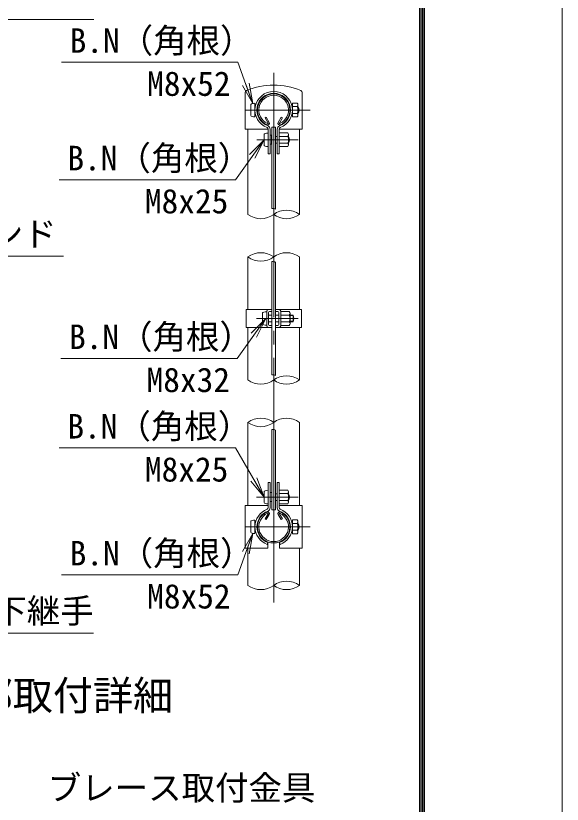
# Model space of a CAD drawing. Units: millimetres, scale not verified. Extents: x -30601 to 30601, y -19271 to 19271.
# Drawn here: x -8617 to -5401, y -9771 to -5126 of the extents above; entities that cross this region are included whole.
import ezdxf
from ezdxf.enums import TextEntityAlignment as Align

# ---------------------------------------------------------------- set-up
doc = ezdxf.new("R2010")
doc.units = ezdxf.units.MM
doc.header["$LTSCALE"] = 80
doc.linetypes.add('LONG_CHAIN', pattern=[21, 18, -1, 1, -1])
for name, color, linetype, lineweight in [('0-0_D-TTL', 2, 'Continuous', 9), ('0-1_D-TTL-TXT', 7, 'Continuous', 9), ('0-3_D-STR1', 1, 'Continuous', 9), ('0-6_D-BMK', 2, 'LONG_CHAIN', 9), ('0-7_D-STR3', 3, 'Continuous', 9), ('0-9_D-STR-DIM', 7, 'Continuous', 9), ('0-A_0', 7, 'Continuous', 9), ('0-D_D-STR-TXT', 7, 'Continuous', 9)]:
    doc.layers.add(name, color=color, linetype=linetype, lineweight=lineweight)
doc.styles.add('ＭＳ ゴシック', font='')
doc.styles.get('ＭＳ ゴシック').set_extended_font_data('MS Gothic')

# ---------------------------------------------------------------- blocks, each defined once
blk = doc.blocks.new('_Open')
at = {"layer": '0-A_0'}
blk.add_line((-80, 13.33), (0, 0), dxfattribs=at)
blk.add_lwpolyline([(-80, -13.33), (0, 0), (-80, 0)], dxfattribs=at)

msp = doc.modelspace()

# ---------------------------------------------------------------- linework, layer by layer
at = {"layer": '0-0_D-TTL'}
msp.add_lwpolyline([(-30601.37, -1450.51), (-5401.37, -1450.51), (-5401.37, -19270.51), (-30601.37, -19270.51)], close=True, dxfattribs=at)
at = {"layer": '0-0_D-TTL', "color": 7}
for points in [[(-29791.37, -2110.51), (-6211.37, -2110.51), (-6211.37, -18610.51), (-29791.37, -18610.51)], [(-29783.87, -2118.01), (-6218.87, -2118.01), (-6218.87, -18603.01), (-29783.87, -18603.01)], [(-29776.37, -2125.51), (-6226.37, -2125.51), (-6226.37, -18595.51), (-29776.37, -18595.51)], [(-29768.87, -2133.01), (-6233.87, -2133.01), (-6233.87, -18588.01), (-29768.87, -18588.01)], [(-29761.37, -2140.51), (-6241.37, -2140.51), (-6241.37, -18580.51), (-29761.37, -18580.51)]]:
    msp.add_lwpolyline(points, close=True, dxfattribs=at)
at = {"layer": '0-3_D-STR1'}
for p, q in [((-7150.43, -5728.22), (-7143.49, -5724.21)), ((-7132.89, -5758.61), (-7150.43, -5728.22)), ((-7125.94, -5754.6), (-7143.49, -5724.21)), ((-7073.1, -5754.6), (-7055.55, -5724.21)), ((-7066.15, -5758.61), (-7048.6, -5728.22)), ((-7048.6, -5728.22), (-7055.55, -5724.21)), ((-7250.77, -5794.45), (-7250.77, -6296.95)), ((-6948.27, -5794.45), (-6948.27, -6296.95)), ((-7250.77, -6546.95), (-7250.77, -6856.99)), ((-6948.27, -6546.95), (-6948.27, -6856.99)), ((-7250.77, -6961.98), (-7250.77, -7271.95)), ((-6948.27, -6961.98), (-6948.27, -7271.95)), ((-7250.77, -7521.95), (-7250.77, -8011.7)), ((-6948.27, -7521.95), (-6948.27, -8011.7)), ((-7132.89, -8060.05), (-7150.43, -8090.44)), ((-7125.94, -8064.06), (-7143.49, -8094.45)), ((-7073.1, -8064.06), (-7055.55, -8094.45)), ((-7066.15, -8060.05), (-7048.6, -8090.44)), ((-7150.43, -8090.44), (-7143.49, -8094.45)), ((-7048.6, -8090.44), (-7055.55, -8094.45)), ((-7250.77, -8261.7), (-7250.77, -8481.7)), ((-6948.27, -8261.7), (-6948.27, -8481.7))]:
    msp.add_line(p, q, dxfattribs=at)
for centre, radius, start, end in [((-7099.52, -5681.95), 95.25, 294.32478, 245.67522), ((-7099.52, -5681.95), 87.23, 294.32478, 245.67522), ((-7134.62, -5759.61), 10.03, 245.67522, 30), ((-7134.62, -5759.61), 2, 245.67522, 30), ((-7064.41, -5759.61), 10.03, 150, 294.32478), ((-7064.41, -5759.61), 2, 150, 294.32478), ((-7099.52, -8136.7), 95.25, 114.32478, 65.67522), ((-7099.52, -8136.7), 87.23, 114.32478, 65.67522), ((-7134.62, -8059.04), 10.03, 330, 114.32478), ((-7134.62, -8059.04), 2, 330, 114.32478), ((-7064.41, -8059.04), 10.03, 65.67522, 210), ((-7064.41, -8059.04), 2, 65.67522, 210)]:
    msp.add_arc(centre, radius, start, end, dxfattribs=at)
at = {"layer": '0-6_D-BMK'}
for p, q in [((-7099.52, -5461.95), (-7099.52, -8606.95)), ((-7264.66, -5681.95), (-6884.98, -5681.95)), ((-7199.66, -5856.95), (-6955.27, -5856.95)), ((-7199.72, -6909.48), (-6955.33, -6909.48)), ((-7190.77, -6909.48), (-6960.77, -6909.48)), ((-7200.71, -7961.7), (-6956.32, -7961.7)), ((-7264.66, -8136.7), (-6884.98, -8136.7))]:
    msp.add_line(p, q, dxfattribs=at)
at = {"layer": '0-7_D-STR3'}
for p, q in [((-7267.77, -5581.92), (-7267.77, -5794.45)), ((-6931.27, -5581.92), (-6931.27, -5794.45)), ((-7233.52, -5649.45), (-7233.52, -5714.45)), ((-7209.52, -5641.95), (-7209.52, -5721.95)), ((-7207.69, -5661.95), (-7209.52, -5661.95)), ((-6989.52, -5661.95), (-6991.35, -5661.95)), ((-6962.02, -5641.45), (-6989.52, -5641.45)), ((-6989.52, -5641.45), (-6989.52, -5722.45)), ((-6962.02, -5661.7), (-6989.52, -5661.7)), ((-6957.02, -5650.78), (-6957.02, -5712.51)), ((-6957.02, -5661.95), (-6954.52, -5661.95)), ((-6957.02, -5661.95), (-6954.52, -5661.95)), ((-6957.02, -5665.34), (-6952.9, -5665.34)), ((-6954.52, -5661.95), (-6954.52, -5701.95)), ((-7207.69, -5701.95), (-7209.52, -5701.95)), ((-6989.52, -5701.95), (-6991.35, -5701.95)), ((-6962.02, -5702.2), (-6989.52, -5702.2)), ((-6957.02, -5698.57), (-6952.9, -5698.57)), ((-6957.02, -5701.95), (-6954.52, -5701.95)), ((-6957.02, -5701.95), (-6954.52, -5701.95)), ((-6962.02, -5722.45), (-6989.52, -5722.45)), ((-7267.77, -5794.45), (-7132.02, -5794.45)), ((-7132.02, -5940.45), (-7132.02, -5794.1)), ((-7120.52, -5940.45), (-7120.52, -5794.1)), ((-7110.77, -5781.95), (-7110.77, -6261.39)), ((-7110.77, -5781.95), (-7088.27, -5781.95)), ((-7088.27, -5781.95), (-7088.27, -6266.03)), ((-7078.52, -5940.45), (-7078.52, -5794.1)), ((-7067.02, -5940.45), (-7067.02, -5794.1)), ((-7067.02, -5794.45), (-6931.27, -5794.45)), ((-7156.02, -5889.76), (-7156.02, -5824.76)), ((-7112.02, -5830.36), (-7120.52, -5830.36)), ((-7112.02, -5830.36), (-7112.02, -5883.54)), ((-7112.02, -5836.95), (-7110.77, -5836.95)), ((-7088.27, -5836.95), (-7078.52, -5836.95)), ((-7017.02, -5816.45), (-7067.02, -5816.45)), ((-7017.02, -5836.7), (-7067.02, -5836.7)), ((-7012.02, -5825.78), (-7012.02, -5887.51)), ((-7012.02, -5836.95), (-7012.02, -5876.95)), ((-7012.02, -5840.34), (-7010.4, -5840.34)), ((-7112.02, -5883.54), (-7120.52, -5883.54)), ((-7112.02, -5876.95), (-7110.77, -5876.95)), ((-7088.27, -5876.95), (-7078.52, -5876.95)), ((-7017.02, -5877.2), (-7067.02, -5877.2)), ((-7017.02, -5897.45), (-7067.02, -5897.45)), ((-7012.02, -5873.57), (-7010.4, -5873.57)), ((-7132.02, -5940.45), (-7120.52, -5940.45)), ((-7078.52, -5940.45), (-7067.02, -5940.45)), ((-7110.77, -6574.38), (-7110.77, -7241.7)), ((-7088.27, -6579.01), (-7088.27, -7246.34)), ((-7110.77, -6856.99), (-7262.27, -6856.99)), ((-7262.27, -6961.98), (-7262.27, -6856.99)), ((-7140.77, -6866.99), (-7140.77, -6951.98)), ((-7140.77, -6866.99), (-7140.77, -6951.98)), ((-7129.27, -6873.49), (-7129.27, -6945.48)), ((-7110.77, -6868.49), (-7124.27, -6868.49)), ((-6936.77, -6856.99), (-7088.27, -6856.99)), ((-7088.27, -6868.49), (-7074.77, -6868.49)), ((-7069.77, -6873.49), (-7069.77, -6945.48)), ((-7058.27, -6866.99), (-7058.27, -6951.98)), ((-7058.27, -6866.99), (-7058.27, -6951.98)), ((-7008.27, -6868.98), (-7058.27, -6868.98)), ((-6936.77, -6961.98), (-6936.77, -6856.99)), ((-7164.77, -6876.98), (-7164.77, -6941.98)), ((-7129.27, -6889.48), (-7110.77, -6889.48)), ((-7088.27, -6889.48), (-7069.77, -6889.48)), ((-7008.27, -6889.23), (-7058.27, -6889.23)), ((-7003.27, -6878.31), (-7003.27, -6940.04)), ((-7003.27, -6889.48), (-6985.77, -6889.48)), ((-7003.27, -6892.87), (-6984.15, -6892.87)), ((-6985.77, -6889.48), (-6985.77, -6929.48)), ((-7262.27, -6961.98), (-7110.77, -6961.98)), ((-7129.27, -6929.48), (-7110.77, -6929.48)), ((-7110.77, -6950.48), (-7124.27, -6950.48)), ((-7088.27, -6929.48), (-7069.77, -6929.48)), ((-7088.27, -6950.48), (-7074.77, -6950.48)), ((-7088.27, -6961.98), (-6936.77, -6961.98)), ((-7008.27, -6929.73), (-7058.27, -6929.73)), ((-7008.27, -6949.98), (-7058.27, -6949.98)), ((-7003.27, -6926.1), (-6984.15, -6926.1)), ((-7003.27, -6929.48), (-6985.77, -6929.48)), ((-7088.27, -7568.16), (-7088.27, -8036.7)), ((-7132.02, -7876.7), (-7132.02, -8024.56)), ((-7132.02, -7876.7), (-7120.52, -7876.7)), ((-7120.52, -7876.7), (-7120.52, -8024.56)), ((-7078.52, -7876.7), (-7078.52, -8024.56)), ((-7078.52, -7876.7), (-7067.02, -7876.7)), ((-7067.02, -7876.7), (-7067.02, -8024.56)), ((-7156.02, -7929.2), (-7156.02, -7994.2)), ((-7112.02, -7935.11), (-7120.52, -7935.11)), ((-7088.27, -7941.7), (-7078.52, -7941.7)), ((-7017.02, -7921.2), (-7067.02, -7921.2)), ((-7017.02, -7941.45), (-7067.02, -7941.45)), ((-7067.02, -7941.7), (-7066.02, -7941.7)), ((-7012.02, -7930.53), (-7012.02, -7992.26)), ((-7012.02, -7941.7), (-7012.02, -7981.7)), ((-7112.02, -7988.29), (-7120.52, -7988.29)), ((-7088.27, -7981.7), (-7078.52, -7981.7)), ((-7067.02, -7981.7), (-7066.02, -7981.7)), ((-7017.02, -7981.95), (-7067.02, -7981.95)), ((-7012.02, -7945.09), (-7010.4, -7945.09)), ((-7012.02, -7978.32), (-7010.4, -7978.32)), ((-7267.77, -8011.7), (-7132.02, -8011.7)), ((-7267.77, -8011.7), (-7267.77, -8261.7)), ((-7017.02, -8002.2), (-7067.02, -8002.2)), ((-7067.02, -8011.7), (-6931.27, -8011.7)), ((-6931.27, -8011.7), (-6931.27, -8261.7)), ((-7233.52, -8104.2), (-7233.52, -8169.2)), ((-7209.52, -8096.7), (-7209.52, -8176.7)), ((-7207.69, -8116.7), (-7209.52, -8116.7)), ((-7207.69, -8116.7), (-7209.52, -8116.7)), ((-6989.52, -8116.7), (-6991.35, -8116.7)), ((-6989.52, -8116.7), (-6991.35, -8116.7)), ((-6962.02, -8096.2), (-6989.52, -8096.2)), ((-6989.52, -8096.2), (-6989.52, -8177.2)), ((-6962.02, -8116.45), (-6989.52, -8116.45)), ((-6957.02, -8105.53), (-6957.02, -8167.26)), ((-6957.02, -8116.7), (-6954.52, -8116.7)), ((-6957.02, -8120.09), (-6952.9, -8120.09)), ((-6954.52, -8116.7), (-6954.52, -8156.7)), ((-7207.69, -8156.7), (-7209.52, -8156.7)), ((-7207.69, -8156.7), (-7209.52, -8156.7)), ((-6989.52, -8156.7), (-6991.35, -8156.7)), ((-6989.52, -8156.7), (-6991.35, -8156.7)), ((-6962.02, -8156.95), (-6989.52, -8156.95)), ((-6957.02, -8153.32), (-6952.9, -8153.32)), ((-6957.02, -8156.7), (-6954.52, -8156.7)), ((-6957.02, -8156.7), (-6954.52, -8156.7)), ((-6962.02, -8177.2), (-6989.52, -8177.2)), ((-7267.77, -8261.7), (-7133.02, -8261.7)), ((-7133.02, -8229.33), (-7136.93, -8240.14)), ((-7133.02, -8229.33), (-7133.02, -8261.7)), ((-7066.02, -8229.33), (-7066.02, -8261.7)), ((-7066.02, -8229.33), (-7062.11, -8240.14)), ((-7066.02, -8261.7), (-6931.27, -8261.7))]:
    msp.add_line(p, q, dxfattribs=at)
msp.add_lwpolyline([(-7110.77, -7563.53), (-7110.77, -8036.7), (-7088.27, -8036.7)], dxfattribs=at)
for centre, radius, start, end in [((-7251.27, -5581.92), 16.5, 116.72671, 180), ((-7099.52, -5946.39), 411.25, 67.22973, 112.77027), ((-7099.52, -5681.95), 110, 290.1633, 249.8367), ((-6947.77, -5581.92), 16.5, 0, 63.27329), ((-7099.52, -5681.95), 98.5, 289.83718, 250.16282), ((-6969.71, -5651.58), 12.71, 307.21089, 52.78911), ((-7000.53, -5681.95), 43.51, 332.26063, 27.73937), ((-6992.02, -5681.95), 42.5, 331.92751, 28.07249), ((-6969.77, -5712.33), 12.75, 307.42505, 52.57495), ((-7142.02, -5794.1), 10, 0, 62.72039), ((-7142.02, -5794.1), 21.5, 0, 65.03562), ((-7057.02, -5794.1), 21.5, 114.96438, 180), ((-7057.02, -5794.1), 10, 117.27961, 180), ((-7024.71, -5826.58), 12.71, 307.21089, 52.78911), ((-7055.53, -5856.95), 43.51, 332.26063, 27.73937), ((-7049.52, -5856.95), 42.5, 331.92751, 28.07249), ((-7024.77, -5887.33), 12.75, 307.42505, 52.57495), ((-7130.77, -6866.99), 10, 90, 180), ((-7124.27, -6873.49), 5, 90, 180), ((-7074.77, -6873.49), 5, 0, 90), ((-7068.27, -6866.99), 10, 0, 90), ((-7015.96, -6879.11), 12.71, 307.21089, 52.78911), ((-7046.78, -6909.48), 43.51, 332.26063, 27.73937), ((-7023.27, -6909.48), 42.5, 331.92751, 28.07249), ((-7130.77, -6951.98), 10, 180, 270), ((-7124.27, -6945.48), 5, 180, 270), ((-7074.77, -6945.48), 5, 270, 0), ((-7068.27, -6951.98), 10, 270, 0), ((-7016.02, -6939.86), 12.75, 307.42505, 52.57495), ((-7024.71, -7931.33), 12.71, 307.21089, 52.78911), ((-7055.53, -7961.7), 43.51, 332.26063, 27.73937), ((-7049.52, -7961.7), 42.5, 331.92751, 28.07249), ((-7024.77, -7992.08), 12.75, 307.42505, 52.57495), ((-7099.52, -8136.7), 110, 110.1633, 250.11694), ((-7142.02, -8024.56), 10, 297.27961, 0), ((-7142.02, -8024.56), 21.5, 294.96438, 0), ((-7057.02, -8024.56), 21.5, 180, 245.03562), ((-7057.02, -8024.56), 10, 180, 242.72039), ((-7099.52, -8136.7), 110, 289.88306, 69.8367), ((-7099.52, -8136.7), 98.5, 109.83718, 250.11694), ((-7099.52, -8136.7), 98.5, 289.88306, 70.16282), ((-6969.71, -8106.33), 12.71, 307.21089, 52.78911), ((-7000.53, -8136.7), 43.51, 332.26063, 27.73937), ((-6992.02, -8136.7), 42.5, 331.92751, 28.07249), ((-6969.77, -8167.08), 12.75, 307.42505, 52.57495)]:
    msp.add_arc(centre, radius, start, end, dxfattribs=at)
for centre, start_param, end_param in [((-7209.52, -5649.45), 1.5707963, 3.1415927), ((-7209.52, -5714.45), 3.1415927, 4.712389), ((-7132.02, -5824.76), 1.5707963, 3.1415927), ((-7132.02, -5889.76), 3.1415927, 4.712389), ((-7140.77, -6876.98), 1.5707963, 3.1415927), ((-7140.77, -6941.98), 3.1415927, 4.712389), ((-7132.02, -7929.2), 1.5707963, 3.1415927), ((-7132.02, -7994.2), 3.1415927, 4.712389), ((-7209.52, -8104.2), 1.5707963, 3.1415927), ((-7209.52, -8169.2), 3.1415927, 4.712389)]:
    msp.add_ellipse(centre, major_axis=(24, 0), ratio=0.3125, start_param=start_param, end_param=end_param, dxfattribs=at)
at = {"layer": '0-9_D-STR-DIM'}
for centre, radius, start, end in [((-7106.58, -6299.6), 38.4, 60.95271, 95.76063), ((-7175.14, -6195.07), 126.88, 233.41445, 306.58555), ((-7023.89, -6398.83), 126.88, 53.41445, 126.58555), ((-7023.89, -6195.07), 126.88, 233.41445, 306.58555), ((-7175.14, -6648.83), 126.88, 53.41445, 126.58555), ((-7175.14, -6445.07), 126.88, 233.41445, 306.58555), ((-7023.89, -6648.83), 126.88, 53.41445, 126.58555), ((-7106.91, -6612.58), 38.4, 60.95271, 95.76063), ((-7106.91, -7279.91), 38.4, 60.95271, 95.76063), ((-7175.14, -7170.07), 126.88, 233.41445, 306.58555), ((-7023.89, -7373.83), 126.88, 53.41445, 126.58555), ((-7023.89, -7170.07), 126.88, 233.41445, 306.58555), ((-7175.14, -7623.83), 126.88, 53.41445, 126.58555), ((-7175.14, -7420.07), 126.88, 233.41445, 306.58555), ((-7023.89, -7623.83), 126.88, 53.41445, 126.58555), ((-7106.91, -7601.74), 38.4, 60.95271, 95.76063), ((-7175.14, -8379.82), 126.88, 233.41445, 306.58555), ((-7023.89, -8583.58), 126.88, 53.41445, 126.58555), ((-7023.89, -8379.82), 126.88, 233.41445, 306.58555)]:
    msp.add_arc(centre, radius, start, end, dxfattribs=at)
at = {"layer": '0-D_D-STR-TXT'}
for points in [[(-8158.9, -5148.04), (-9200.68, -5148.04), (-9438.03, -5589.57)], [(-8349, -5399.65), (-7310.8, -5399.65), (-7223.35, -5641.3)], [(-8362.34, -6091.96), (-7324.14, -6091.96), (-7157.18, -5858.58)], [(-8337.51, -6542.09), (-9224.21, -6542.09), (-9404.74, -6882.63)], [(-8352.59, -7144.49), (-7314.39, -7144.49), (-7147.43, -6911.11)], [(-8362.34, -7671.65), (-7324.14, -7671.65), (-7157.02, -7959.97)], [(-8349, -8419.31), (-7310.8, -8419.31), (-7223.35, -8177.67)], [(-8160.91, -8762.92), (-9202.69, -8762.92), (-9428.16, -8234.04)]]:
    msp.add_lwpolyline(points, dxfattribs=at)

# ---------------------------------------------------------------- block references
at = {"layer": '0-D_D-STR-TXT', "xscale": 1.5, "yscale": 1.5}
for p, rotation in [((-7222.67, -5643.18), 289.89477), ((-7156.02, -5856.95), 54.42149), ((-7146.27, -6909.48), 54.42149), ((-7156.02, -7961.7), 300.09685), ((-7222.67, -8175.79), 70.10523)]:
    msp.add_blockref('_Open', p, dxfattribs=dict(at, rotation=rotation))

# ---------------------------------------------------------------- texts
at = {"layer": '0-1_D-TTL-TXT', "style": 'ＭＳ ゴシック'}
msp.add_text('主柱部取付詳細', height=173, dxfattribs=at).set_placement((-9343.2, -9268.57), align=Align.BOTTOM_LEFT)
at = {"layer": '0-D_D-STR-TXT', "style": 'ＭＳ ゴシック'}
for s, p in [('B.N（角根）', (-8300.29, -5387.85)), ('M8x52', (-7844.03, -5641.59)), ('B.N（角根）', (-8313.63, -6080.16)), ('M8x25', (-7857.36, -6333.9)), ('柱バンド', (-9164.43, -6526.53)), ('B.N（角根）', (-8303.88, -7132.69)), ('M8x32', (-7847.61, -7386.43)), ('B.N（角根）', (-8313.63, -7659.85)), ('M8x25', (-7857.36, -7913.59)), ('B.N（角根）', (-8300.29, -8407.51)), ('M8x52', (-7844.03, -8661.25)), ('主柱下継手', (-9142.9, -8747.37)), ('ブレース取付金具', (-8428.85, -9789.88))]:
    msp.add_text(s, height=144.3, dxfattribs=at).set_placement(p, align=Align.BOTTOM_LEFT)

doc.saveas('drawing.dxf')
